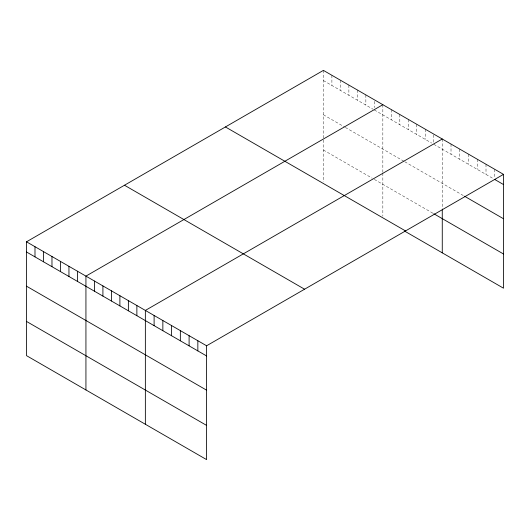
<?xml version="1.0" encoding="UTF-8"?>
<svg xmlns="http://www.w3.org/2000/svg" width="530" height="530" viewBox="0 0 530 530"><rect width="100%" height="100%" fill="white"/><g stroke="black" fill="none" stroke-linecap="round" stroke-linejoin="round"><path stroke-width="0.4" stroke-dasharray="2.65 1.99" d="M323.406 80.56L372.934 109.153M374.346 109.975L431.658 143.06M433.778 144.286L493.41 178.709M323.406 114.772L344.632 127.021M345.341 127.432L404.065 161.339M404.768 161.743L463.803 195.822M323.406 150.01L372.226 178.199M374.346 179.425L433.07 213.325M494.755 169.315L494.755 177.921M486.003 164.26L486.003 174.436M477.258 159.212L477.258 169.388M468.513 154.164L468.513 164.34M459.762 149.109L459.762 159.285M451.017 144.061L451.017 154.237M442.265 139.012L442.265 209.025M433.778 134.892L433.778 142.722M425.285 129.207L425.285 139.383M416.799 124.305L416.799 134.481M408.305 119.402L408.305 129.578M399.819 114.5L399.819 124.676M391.325 109.604L391.325 119.773M382.839 104.701L382.839 172.31M382.839 173.111L382.839 216.2M374.346 101.362L374.346 107.623M365.859 94.897L365.859 105.072M357.366 89.994L357.366 100.17M348.879 85.091L348.879 95.267M340.386 80.189L340.386 90.365M331.899 75.287L331.899 85.462M323.406 70.384L323.406 181.889"/><path stroke-width="0.79" d="M503.5 174.363L206.594 345.779L206.594 459.616L26.5 355.637L26.5 241.806L323.406 70.384L503.5 174.363L503.5 288.194L404.768 231.193M382.839 104.701L85.933 276.117L85.933 389.947M442.265 139.012L145.359 310.428L145.359 424.258M494.755 179.491L503.5 184.539M464.472 196.213L503.5 218.744M433.778 213.736L503.5 253.989M225.429 126.955L405.523 230.928M124.477 185.235L304.571 289.214M26.5 241.806L206.594 345.779M26.5 251.982L206.594 355.955M26.5 286.187L206.594 390.166M26.5 321.432L206.594 425.404M442.265 209.827L442.265 252.843M197.849 340.73L197.849 350.906M189.097 335.682L189.097 345.858M180.352 330.627L180.352 340.803M171.601 325.579L171.601 335.755M162.856 320.531L162.856 330.707M154.111 315.476L154.111 325.652M136.873 305.525L136.873 315.701M128.379 300.623L128.379 310.799M119.893 295.727L119.893 305.896M111.399 290.824L111.399 301M102.913 285.922L102.913 296.098M94.419 281.019L94.419 291.195M77.44 271.214L77.44 281.39M68.953 266.312L68.953 276.488M60.46 261.409L60.46 271.585M51.973 256.507L51.973 266.683M43.48 251.611L43.48 261.787M34.993 246.708L34.993 256.884"/></g></svg>
